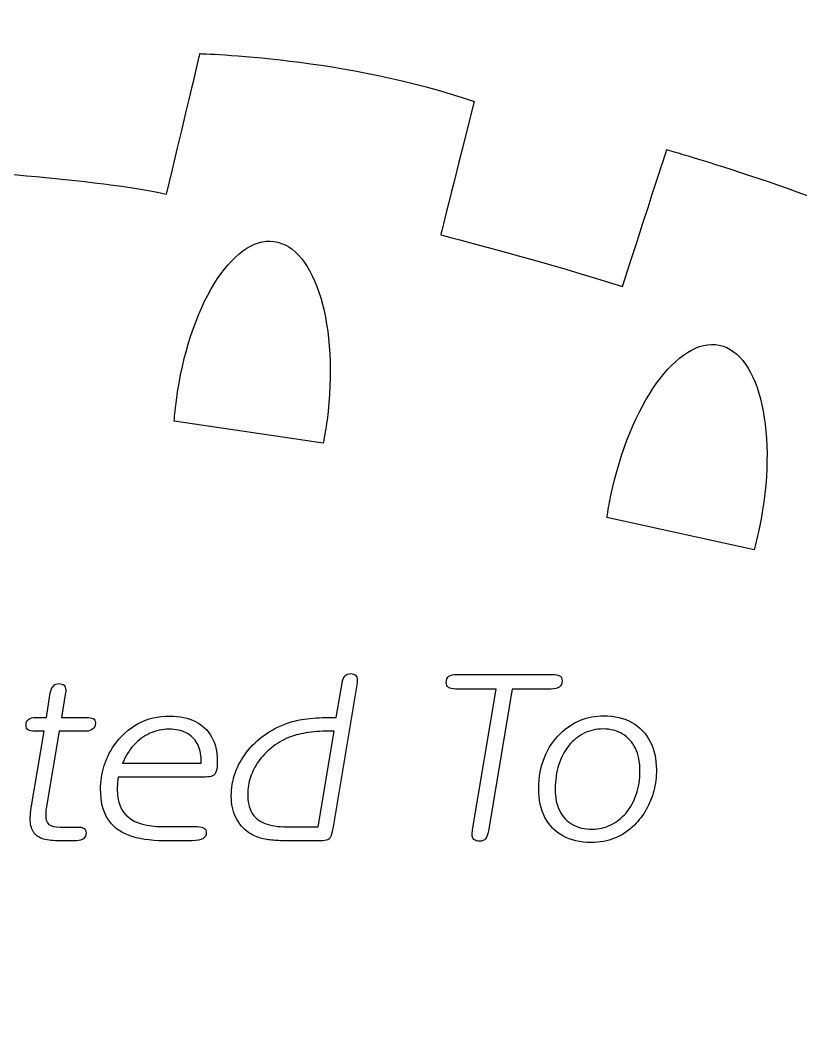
# Model space of a CAD drawing. Header units: millimetres. Extents: x -101 to 196, y -76 to 155.
# Drawn here: x 117.01 to 136.93, y 128.62 to 154.53 of the extents above; entities that cross this region are included whole.
import ezdxf

# ---------------------------------------------------------------- set-up
doc = ezdxf.new("R2010")
doc.units = ezdxf.units.MM
doc.header["$MEASUREMENT"] = 0
doc.layers.add('Capa 1', color=7, linetype='Continuous')

msp = doc.modelspace()

# ---------------------------------------------------------------- linework, layer by layer
at = {"layer": 'Capa 1', "color": 7}
msp.add_open_spline([(81.1485, 137.9786), (81.1485, 137.9786), (80.2355, 137.9786), (80.2355, 137.9786), (80.2355, 137.9786), (80.2355, 137.9786), (80.1349, 131.3575), (80.1349, 131.3575), (80.1349, 131.3575), (80.1349, 131.3575), (69.8957, 131.4652), (69.8957, 131.4652), (69.8957, 131.4652), (69.8957, 131.4652), (70.0032, 137.6636), (70.0032, 137.6636), (70.0032, 137.6636), (70.0032, 137.6636), (60.0788, 138.0784), (60.0788, 138.0784), (60.0788, 138.0784), (60.0788, 138.0784), (60.0788, 131.3575), (60.0788, 131.3575), (60.0788, 131.3575), (60.0788, 131.3575), (50.6702, 131.3575), (50.6702, 131.3575), (50.6702, 131.3575), (50.6702, 131.3575), (50.4628, 137.8708), (50.4628, 137.8708), (50.4628, 137.8708), (50.4628, 137.8708), (40.8469, 137.8708), (40.8469, 137.8708), (40.8469, 137.8708), (40.8469, 137.8708), (41.1552, 131.4652), (41.1552, 131.4652), (41.1552, 131.4652), (41.1552, 131.4652), (32.0617, 131.4652), (32.0617, 131.4652), (32.0617, 131.4652), (32.0617, 131.4652), (31.0231, 137.7698), (31.0231, 137.7698), (31.0231, 137.7698), (31.0231, 137.7698), (22.2983, 137.8708), (22.2983, 137.8708), (22.2983, 137.8708), (22.2983, 137.8708), (25.5685, 102.342), (25.5685, 102.342), (25.5685, 102.342), (25.5685, 102.342), (111.2145, 101.96), (111.2145, 101.96), (111.2145, 101.96), (111.2145, 101.96), (111.2133, 102.0352), (111.2133, 102.0352), (111.2133, 102.0352), (111.2133, 102.0352), (192.3729, 101.679), (192.3729, 101.679), (192.3729, 101.679), (192.3729, 101.679), (195.583, 137.67), (195.583, 137.67), (195.583, 137.67), (195.583, 137.67), (184.4111, 137.7698), (184.4111, 137.7698), (184.4111, 137.7698), (184.4111, 137.7698), (183.8962, 131.4317), (183.8962, 131.4317), (183.8962, 131.4317), (183.8962, 131.4317), (177.4892, 131.5317), (177.4892, 131.5317), (177.4892, 131.5317), (177.4892, 131.5317), (177.2821, 137.67), (177.2821, 137.67), (177.2821, 137.67), (177.2821, 137.67), (168.3897, 137.7698), (168.3897, 137.7698), (168.3897, 137.7698), (168.3897, 137.7698), (168.1817, 131.4317), (168.1817, 131.4317), (168.1817, 131.4317), (168.1817, 131.4317), (159.2898, 131.5317), (159.2898, 131.5317), (159.2898, 131.5317), (159.2898, 131.5317), (159.2898, 137.8708), (159.2898, 137.8708), (159.2898, 137.8708), (159.2898, 137.8708), (149.7804, 137.8708), (149.7804, 137.8708), (149.7804, 137.8708), (149.7804, 137.8708), (149.7804, 131.5317), (149.7804, 131.5317), (149.7804, 131.5317), (149.7804, 131.5317), (139.6492, 131.3305), (139.6492, 131.3305), (139.6492, 131.3305), (139.6492, 131.3305), (139.341, 137.7698), (139.341, 137.7698), (139.341, 137.7698), (139.341, 137.7698), (138.0712, 137.7573), (138.0712, 137.7573), (138.0712, 137.7573), (138.5328, 142.1253), (138.9549, 146.0923), (139.2751, 149.0454), (139.2751, 149.0454), (137.8607, 149.9912), (133.5118, 151.2237), (133.5118, 151.2237), (133.5118, 151.2237), (133.5119, 151.2239), (133.5118, 151.2237), (132.38, 147.7261), (132.38, 147.7261), (130.6776, 148.2888), (127.7425, 149.0454), (127.7425, 149.0454), (127.7425, 149.0454), (127.7426, 149.0454), (127.7425, 149.0454), (128.5942, 152.4499), (128.5942, 152.4499), (125.3837, 153.5821), (121.5977, 153.6756), (121.5977, 153.6756), (121.5977, 153.6756), (121.5977, 153.6758), (121.5977, 153.6756), (120.747, 150.0851), (120.747, 150.0851), (119.1454, 150.467), (114.7966, 150.7478), (114.7966, 150.7478), (114.7966, 150.7478), (114.7967, 150.748), (114.7966, 150.7478), (115.0781, 154.1523), (115.0781, 154.1523), (111.4858, 154.5274), (107.3249, 154.3402), (107.3249, 154.3402), (107.3249, 154.3402), (107.3249, 154.3403), (107.3249, 154.3402), (107.5122, 150.9358), (107.5122, 150.9358), (104.115, 151.0359), (100.9924, 150.1786), (100.9924, 150.1786), (100.9924, 150.1786), (100.9925, 150.1787), (100.9924, 150.1786), (100.3285, 153.777), (100.3285, 153.777), (97.4943, 153.871), (93.8089, 152.7317), (93.8089, 152.7317), (93.8089, 152.7317), (93.8089, 152.7318), (93.8089, 152.7317), (94.4725, 149.2333), (94.4725, 149.2333), (91.2554, 148.671), (88.2336, 147.6322), (88.2336, 147.6322), (88.2336, 147.6322), (88.2336, 147.6323), (87.852, 148.6708), (87.0944, 151.3172), (87.0944, 151.3172), (84.541, 150.8421), (79.7029, 149.0119), (79.7029, 149.0119), (79.7029, 149.0119), (79.7029, 149.0119), (81.1485, 137.9786), (81.1485, 137.9786)], degree=3, knots=[0, 0, 0, 0, 0.0196078, 0.0196078, 0.0196078, 0.0196078, 0.0392157, 0.0392157, 0.0392157, 0.0392157, 0.0588235, 0.0588235, 0.0588235, 0.0588235, 0.0784314, 0.0784314, 0.0784314, 0.0784314, 0.0980392, 0.0980392, 0.0980392, 0.0980392, 0.1176471, 0.1176471, 0.1176471, 0.1176471, 0.1372549, 0.1372549, 0.1372549, 0.1372549, 0.1568627, 0.1568627, 0.1568627, 0.1568627, 0.1764706, 0.1764706, 0.1764706, 0.1764706, 0.1960784, 0.1960784, 0.1960784, 0.1960784, 0.2156863, 0.2156863, 0.2156863, 0.2156863, 0.2352941, 0.2352941, 0.2352941, 0.2352941, 0.254902, 0.254902, 0.254902, 0.254902, 0.2745098, 0.2745098, 0.2745098, 0.2745098, 0.2941176, 0.2941176, 0.2941176, 0.2941176, 0.3137255, 0.3137255, 0.3137255, 0.3137255, 0.3333333, 0.3333333, 0.3333333, 0.3333333, 0.3529412, 0.3529412, 0.3529412, 0.3529412, 0.372549, 0.372549, 0.372549, 0.372549, 0.3921569, 0.3921569, 0.3921569, 0.3921569, 0.4117647, 0.4117647, 0.4117647, 0.4117647, 0.4313725, 0.4313725, 0.4313725, 0.4313725, 0.4509804, 0.4509804, 0.4509804, 0.4509804, 0.4705882, 0.4705882, 0.4705882, 0.4705882, 0.4901961, 0.4901961, 0.4901961, 0.4901961, 0.5098039, 0.5098039, 0.5098039, 0.5098039, 0.5294118, 0.5294118, 0.5294118, 0.5294118, 0.5490196, 0.5490196, 0.5490196, 0.5490196, 0.5686275, 0.5686275, 0.5686275, 0.5686275, 0.5882353, 0.5882353, 0.5882353, 0.5882353, 0.6078431, 0.6078431, 0.6078431, 0.6078431, 0.627451, 0.627451, 0.627451, 0.627451, 0.6470588, 0.6470588, 0.6470588, 0.6470588, 0.6666667, 0.6666667, 0.6666667, 0.6666667, 0.6862745, 0.6862745, 0.6862745, 0.6862745, 0.7058824, 0.7058824, 0.7058824, 0.7058824, 0.7254902, 0.7254902, 0.7254902, 0.7254902, 0.745098, 0.745098, 0.745098, 0.745098, 0.7647059, 0.7647059, 0.7647059, 0.7647059, 0.7843137, 0.7843137, 0.7843137, 0.7843137, 0.8039216, 0.8039216, 0.8039216, 0.8039216, 0.8235294, 0.8235294, 0.8235294, 0.8235294, 0.8431373, 0.8431373, 0.8431373, 0.8431373, 0.8627451, 0.8627451, 0.8627451, 0.8627451, 0.8823529, 0.8823529, 0.8823529, 0.8823529, 0.9019608, 0.9019608, 0.9019608, 0.9019608, 0.9215686, 0.9215686, 0.9215686, 0.9215686, 0.9411765, 0.9411765, 0.9411765, 0.9411765, 0.9607843, 0.9607843, 0.9607843, 0.9607843, 1, 1, 1, 1], dxfattribs=at)
at = {"layer": 'Capa 1', "lineweight": 9}
msp.add_open_spline([(81.1485, 137.9786), (81.1485, 137.9786), (80.2355, 137.9786), (80.2355, 137.9786), (80.2355, 137.9786), (80.2355, 137.9786), (80.1349, 131.3575), (80.1349, 131.3575), (80.1349, 131.3575), (80.1349, 131.3575), (69.8957, 131.4652), (69.8957, 131.4652), (69.8957, 131.4652), (69.8957, 131.4652), (70.0032, 137.6636), (70.0032, 137.6636), (70.0032, 137.6636), (70.0032, 137.6636), (60.0788, 138.0784), (60.0788, 138.0784), (60.0788, 138.0784), (60.0788, 138.0784), (60.0788, 131.3575), (60.0788, 131.3575), (60.0788, 131.3575), (60.0788, 131.3575), (50.6702, 131.3575), (50.6702, 131.3575), (50.6702, 131.3575), (50.6702, 131.3575), (50.4628, 137.8708), (50.4628, 137.8708), (50.4628, 137.8708), (50.4628, 137.8708), (40.8469, 137.8708), (40.8469, 137.8708), (40.8469, 137.8708), (40.8469, 137.8708), (41.1552, 131.4652), (41.1552, 131.4652), (41.1552, 131.4652), (41.1552, 131.4652), (32.0617, 131.4652), (32.0617, 131.4652), (32.0617, 131.4652), (32.0617, 131.4652), (31.0231, 137.7698), (31.0231, 137.7698), (31.0231, 137.7698), (31.0231, 137.7698), (22.2983, 137.8708), (22.2983, 137.8708), (22.2983, 137.8708), (22.2983, 137.8708), (25.5685, 102.342), (25.5685, 102.342), (25.5685, 102.342), (25.5685, 102.342), (111.2145, 101.96), (111.2145, 101.96), (111.2145, 101.96), (111.2145, 101.96), (111.2133, 102.0352), (111.2133, 102.0352), (111.2133, 102.0352), (111.2133, 102.0352), (192.3729, 101.679), (192.3729, 101.679), (192.3729, 101.679), (192.3729, 101.679), (195.583, 137.67), (195.583, 137.67), (195.583, 137.67), (195.583, 137.67), (184.4111, 137.7698), (184.4111, 137.7698), (184.4111, 137.7698), (184.4111, 137.7698), (183.8962, 131.4317), (183.8962, 131.4317), (183.8962, 131.4317), (183.8962, 131.4317), (177.4892, 131.5317), (177.4892, 131.5317), (177.4892, 131.5317), (177.4892, 131.5317), (177.2821, 137.67), (177.2821, 137.67), (177.2821, 137.67), (177.2821, 137.67), (168.3897, 137.7698), (168.3897, 137.7698), (168.3897, 137.7698), (168.3897, 137.7698), (168.1817, 131.4317), (168.1817, 131.4317), (168.1817, 131.4317), (168.1817, 131.4317), (159.2898, 131.5317), (159.2898, 131.5317), (159.2898, 131.5317), (159.2898, 131.5317), (159.2898, 137.8708), (159.2898, 137.8708), (159.2898, 137.8708), (159.2898, 137.8708), (149.7804, 137.8708), (149.7804, 137.8708), (149.7804, 137.8708), (149.7804, 137.8708), (149.7804, 131.5317), (149.7804, 131.5317), (149.7804, 131.5317), (149.7804, 131.5317), (139.6492, 131.3305), (139.6492, 131.3305), (139.6492, 131.3305), (139.6492, 131.3305), (139.341, 137.7698), (139.341, 137.7698), (139.341, 137.7698), (139.341, 137.7698), (138.0712, 137.7573), (138.0712, 137.7573), (138.0712, 137.7573), (138.5328, 142.1253), (138.9549, 146.0923), (139.2751, 149.0454), (139.2751, 149.0454), (137.8607, 149.9912), (133.5118, 151.2237), (133.5118, 151.2237), (133.5118, 151.2237), (133.5118, 151.2237), (133.5118, 151.2237), (132.38, 147.7261), (132.38, 147.7261), (130.6776, 148.2888), (127.7425, 149.0454), (127.7425, 149.0454), (127.7425, 149.0454), (127.7425, 149.0454), (127.7425, 149.0454), (128.5942, 152.4499), (128.5942, 152.4499), (125.3837, 153.5821), (121.5977, 153.6756), (121.5977, 153.6756), (121.5977, 153.6756), (121.5977, 153.6756), (121.5977, 153.6756), (120.747, 150.0851), (120.747, 150.0851), (119.1454, 150.467), (114.7966, 150.7478), (114.7966, 150.7478), (114.7966, 150.7478), (114.7966, 150.7478), (114.7966, 150.7478), (115.0781, 154.1523), (115.0781, 154.1523), (111.4858, 154.5274), (107.3249, 154.3402), (107.3249, 154.3402), (107.3249, 154.3402), (107.3249, 154.3402), (107.3249, 154.3402), (107.5122, 150.9358), (107.5122, 150.9358), (104.115, 151.0359), (100.9924, 150.1786), (100.9924, 150.1786), (100.9924, 150.1786), (100.9924, 150.1786), (100.9924, 150.1786), (100.3285, 153.777), (100.3285, 153.777), (97.4943, 153.871), (93.8089, 152.7317), (93.8089, 152.7317), (93.8089, 152.7317), (93.8089, 152.7317), (93.8089, 152.7317), (94.4725, 149.2333), (94.4725, 149.2333), (91.2554, 148.671), (88.2336, 147.6322), (88.2336, 147.6322), (88.2336, 147.6322), (88.2336, 147.6322), (87.852, 148.6708), (87.0944, 151.3172), (87.0944, 151.3172), (84.541, 150.8421), (79.7029, 149.0119), (79.7029, 149.0119), (79.7029, 149.0119), (79.7029, 149.0119), (81.1485, 137.9786), (81.1485, 137.9786)], degree=3, knots=[0, 0, 0, 0, 0.0196078, 0.0196078, 0.0196078, 0.0196078, 0.0392157, 0.0392157, 0.0392157, 0.0392157, 0.0588235, 0.0588235, 0.0588235, 0.0588235, 0.0784314, 0.0784314, 0.0784314, 0.0784314, 0.0980392, 0.0980392, 0.0980392, 0.0980392, 0.1176471, 0.1176471, 0.1176471, 0.1176471, 0.1372549, 0.1372549, 0.1372549, 0.1372549, 0.1568627, 0.1568627, 0.1568627, 0.1568627, 0.1764706, 0.1764706, 0.1764706, 0.1764706, 0.1960784, 0.1960784, 0.1960784, 0.1960784, 0.2156863, 0.2156863, 0.2156863, 0.2156863, 0.2352941, 0.2352941, 0.2352941, 0.2352941, 0.254902, 0.254902, 0.254902, 0.254902, 0.2745098, 0.2745098, 0.2745098, 0.2745098, 0.2941176, 0.2941176, 0.2941176, 0.2941176, 0.3137255, 0.3137255, 0.3137255, 0.3137255, 0.3333333, 0.3333333, 0.3333333, 0.3333333, 0.3529412, 0.3529412, 0.3529412, 0.3529412, 0.372549, 0.372549, 0.372549, 0.372549, 0.3921569, 0.3921569, 0.3921569, 0.3921569, 0.4117647, 0.4117647, 0.4117647, 0.4117647, 0.4313725, 0.4313725, 0.4313725, 0.4313725, 0.4509804, 0.4509804, 0.4509804, 0.4509804, 0.4705882, 0.4705882, 0.4705882, 0.4705882, 0.4901961, 0.4901961, 0.4901961, 0.4901961, 0.5098039, 0.5098039, 0.5098039, 0.5098039, 0.5294118, 0.5294118, 0.5294118, 0.5294118, 0.5490196, 0.5490196, 0.5490196, 0.5490196, 0.5686275, 0.5686275, 0.5686275, 0.5686275, 0.5882353, 0.5882353, 0.5882353, 0.5882353, 0.6078431, 0.6078431, 0.6078431, 0.6078431, 0.627451, 0.627451, 0.627451, 0.627451, 0.6470588, 0.6470588, 0.6470588, 0.6470588, 0.6666667, 0.6666667, 0.6666667, 0.6666667, 0.6862745, 0.6862745, 0.6862745, 0.6862745, 0.7058824, 0.7058824, 0.7058824, 0.7058824, 0.7254902, 0.7254902, 0.7254902, 0.7254902, 0.745098, 0.745098, 0.745098, 0.745098, 0.7647059, 0.7647059, 0.7647059, 0.7647059, 0.7843137, 0.7843137, 0.7843137, 0.7843137, 0.8039216, 0.8039216, 0.8039216, 0.8039216, 0.8235294, 0.8235294, 0.8235294, 0.8235294, 0.8431373, 0.8431373, 0.8431373, 0.8431373, 0.8627451, 0.8627451, 0.8627451, 0.8627451, 0.8823529, 0.8823529, 0.8823529, 0.8823529, 0.9019608, 0.9019608, 0.9019608, 0.9019608, 0.9215686, 0.9215686, 0.9215686, 0.9215686, 0.9411765, 0.9411765, 0.9411765, 0.9411765, 0.9607843, 0.9607843, 0.9607843, 0.9607843, 1, 1, 1, 1], dxfattribs=at)
at = {"layer": 'Capa 1'}
for points in [[(124.7442, 143.7293), (124.7825, 143.9208), (124.814, 144.116), (124.8401, 144.3144), (124.8401, 144.3144), (125.1551, 146.6961), (124.5487, 148.7388), (123.4866, 148.8793), (123.4866, 148.8793), (122.4244, 149.0204), (121.3086, 147.2039), (120.9946, 144.8225), (120.9946, 144.8225), (120.9709, 144.6431), (120.9527, 144.4643), (120.9396, 144.2889), (120.9396, 144.2889), (120.9396, 144.2889), (124.7442, 143.7293), (124.7442, 143.7293)], [(135.7432, 141.0031), (135.7942, 141.1915), (135.8398, 141.3842), (135.8803, 141.581), (135.8803, 141.581), (136.3629, 143.9345), (135.9033, 146.015), (134.8537, 146.2306), (134.8537, 146.2306), (133.8038, 146.4457), (132.5624, 144.7137), (132.0793, 142.3607), (132.0793, 142.3607), (132.0431, 142.1834), (132.0125, 142.0071), (131.9866, 141.8328), (131.9866, 141.8328), (131.9866, 141.8328), (135.7432, 141.0031), (135.7432, 141.0031)]]:
    msp.add_open_spline(points, degree=3, knots=[0, 0, 0, 0, 0.1666667, 0.1666667, 0.1666667, 0.1666667, 0.3333333, 0.3333333, 0.3333333, 0.3333333, 0.5, 0.5, 0.5, 0.5, 0.6666667, 0.6666667, 0.6666667, 0.6666667, 1, 1, 1, 1], dxfattribs=at)
at = {"layer": 'Capa 1', "color": 250}
for points, knots in [([(125.0752, 136.7246), (125.0752, 136.7246), (124.9813, 136.7246), (124.9813, 136.7246), (124.9813, 136.7246), (124.7404, 136.7246), (124.5254, 136.7131), (124.3376, 136.6912), (124.3376, 136.6912), (124.1489, 136.6683), (123.9861, 136.6338), (123.8484, 136.5869), (123.8484, 136.5869), (123.6242, 136.5077), (123.4228, 136.4043), (123.2444, 136.276), (123.2444, 136.276), (123.0652, 136.1478), (122.9127, 136.0017), (122.7865, 135.8369), (122.7865, 135.8369), (122.6604, 135.6721), (122.5643, 135.4948), (122.4976, 135.3049), (122.4976, 135.3049), (122.431, 135.1153), (122.3974, 134.9179), (122.3964, 134.7156), (122.3964, 134.7156), (122.3974, 134.5113), (122.436, 134.3286), (122.5143, 134.169), (122.5143, 134.169), (122.5915, 134.0104), (122.702, 133.8811), (122.847, 133.783), (122.847, 133.783), (122.941, 133.7217), (123.039, 133.6756), (123.1412, 133.6464), (123.1412, 133.6464), (123.2446, 133.6161), (123.354, 133.5974), (123.4708, 133.588), (123.4708, 133.588), (123.5877, 133.5796), (123.7128, 133.5755), (123.8484, 133.5765), (123.8484, 133.5765), (123.8484, 133.5765), (124.6809, 133.5766), (124.6809, 133.5766), (124.6809, 133.5766), (124.7602, 133.5756), (124.8195, 133.5848), (124.8592, 133.6036), (124.8592, 133.6036), (124.8989, 133.6225), (124.927, 133.6579), (124.9447, 133.71), (124.9447, 133.71), (124.9624, 133.7624), (124.9781, 133.8362), (124.9937, 133.9332), (124.9937, 133.9332), (124.9937, 133.9332), (125.6072, 137.6134), (125.6072, 137.6134), (125.6072, 137.6134), (125.6103, 137.6259), (125.6123, 137.6373), (125.6123, 137.6467), (125.6123, 137.6467), (125.6133, 137.6573), (125.6133, 137.6665), (125.6133, 137.6759), (125.6133, 137.6759), (125.6133, 137.7323), (125.5977, 137.775), (125.5685, 137.8031), (125.5685, 137.8031), (125.5393, 137.8313), (125.4975, 137.8449), (125.4443, 137.8449), (125.4443, 137.8449), (125.3849, 137.845), (125.3369, 137.825), (125.2994, 137.7844), (125.2994, 137.7844), (125.2629, 137.7438), (125.2378, 137.6821), (125.2253, 137.6008), (125.2253, 137.6008), (125.2253, 137.6008), (125.0752, 136.7246), (125.0752, 136.7246)], [0, 0, 0, 0, 0.04, 0.04, 0.04, 0.04, 0.08, 0.08, 0.08, 0.08, 0.12, 0.12, 0.12, 0.12, 0.16, 0.16, 0.16, 0.16, 0.2, 0.2, 0.2, 0.2, 0.24, 0.24, 0.24, 0.24, 0.28, 0.28, 0.28, 0.28, 0.32, 0.32, 0.32, 0.32, 0.36, 0.36, 0.36, 0.36, 0.4, 0.4, 0.4, 0.4, 0.44, 0.44, 0.44, 0.44, 0.48, 0.48, 0.48, 0.48, 0.52, 0.52, 0.52, 0.52, 0.56, 0.56, 0.56, 0.56, 0.6, 0.6, 0.6, 0.6, 0.64, 0.64, 0.64, 0.64, 0.68, 0.68, 0.68, 0.68, 0.72, 0.72, 0.72, 0.72, 0.76, 0.76, 0.76, 0.76, 0.8, 0.8, 0.8, 0.8, 0.84, 0.84, 0.84, 0.84, 0.88, 0.88, 0.88, 0.88, 0.92, 0.92, 0.92, 0.92, 1, 1, 1, 1]), ([(128.9618, 133.8268), (128.9618, 133.8268), (129.5688, 137.4507), (129.5688, 137.4507), (129.5688, 137.4507), (129.5688, 137.4507), (130.5578, 137.4507), (130.5578, 137.4507), (130.5578, 137.4507), (130.6516, 137.4507), (130.7224, 137.4673), (130.7693, 137.5006), (130.7693, 137.5006), (130.8164, 137.5352), (130.8392, 137.5893), (130.8392, 137.6634), (130.8392, 137.6634), (130.8394, 137.722), (130.8194, 137.7645), (130.7787, 137.7896), (130.7787, 137.7896), (130.7382, 137.8146), (130.6765, 137.8271), (130.5951, 137.8261), (130.5951, 137.8261), (130.5951, 137.8261), (128.1607, 137.8262), (128.1607, 137.8262), (128.1607, 137.8262), (128.0668, 137.8271), (127.9978, 137.8115), (127.953, 137.7791), (127.953, 137.7791), (127.9073, 137.747), (127.8852, 137.6936), (127.8852, 137.6196), (127.8852, 137.6196), (127.8852, 137.5612), (127.9039, 137.5173), (127.9436, 137.4902), (127.9436, 137.4902), (127.9823, 137.4642), (128.0416, 137.4506), (128.123, 137.4506), (128.123, 137.4506), (128.123, 137.4506), (129.1558, 137.4507), (129.1558, 137.4507), (129.1558, 137.4507), (129.1558, 137.4507), (128.555, 133.852), (128.555, 133.852), (128.555, 133.852), (128.5518, 133.8239), (128.5486, 133.7997), (128.5465, 133.7809), (128.5465, 133.7809), (128.5434, 133.7612), (128.5423, 133.7455), (128.5423, 133.733), (128.5423, 133.733), (128.5425, 133.682), (128.559, 133.6412), (128.5914, 133.6109), (128.5914, 133.6109), (128.6238, 133.5808), (128.6706, 133.565), (128.7301, 133.564), (128.7301, 133.564), (128.801, 133.5641), (128.8532, 133.5848), (128.8886, 133.6276), (128.8886, 133.6276), (128.9233, 133.6705), (128.947, 133.7361), (128.9618, 133.8268)], [0, 0, 0, 0, 0.05, 0.05, 0.05, 0.05, 0.1, 0.1, 0.1, 0.1, 0.15, 0.15, 0.15, 0.15, 0.2, 0.2, 0.2, 0.2, 0.25, 0.25, 0.25, 0.25, 0.3, 0.3, 0.3, 0.3, 0.35, 0.35, 0.35, 0.35, 0.4, 0.4, 0.4, 0.4, 0.45, 0.45, 0.45, 0.45, 0.5, 0.5, 0.5, 0.5, 0.55, 0.55, 0.55, 0.55, 0.6, 0.6, 0.6, 0.6, 0.65, 0.65, 0.65, 0.65, 0.7, 0.7, 0.7, 0.7, 0.75, 0.75, 0.75, 0.75, 0.8, 0.8, 0.8, 0.8, 0.85, 0.85, 0.85, 0.85, 0.9, 0.9, 0.9, 0.9, 1, 1, 1, 1]), ([(117.6212, 136.3742), (117.6212, 136.3742), (117.2831, 134.3652), (117.2831, 134.3652), (117.2831, 134.3652), (117.277, 134.3245), (117.2727, 134.2869), (117.2696, 134.2503), (117.2696, 134.2503), (117.2666, 134.2138), (117.2644, 134.1773), (117.2644, 134.1398), (117.2644, 134.1398), (117.2645, 134.0052), (117.2884, 133.8957), (117.3374, 133.8133), (117.3374, 133.8133), (117.3865, 133.73), (117.4636, 133.6693), (117.5669, 133.6318), (117.5669, 133.6318), (117.6703, 133.5943), (117.8026, 133.5765), (117.9653, 133.5765), (117.9653, 133.5765), (117.9653, 133.5765), (118.4473, 133.5766), (118.4473, 133.5766), (118.4473, 133.5766), (118.5235, 133.5776), (118.5828, 133.5953), (118.6256, 133.6297), (118.6256, 133.6297), (118.6684, 133.6653), (118.6903, 133.7142), (118.6913, 133.7768), (118.6913, 133.7768), (118.6914, 133.8354), (118.6726, 133.8748), (118.634, 133.8967), (118.634, 133.8967), (118.5966, 133.9177), (118.538, 133.928), (118.4598, 133.927), (118.4598, 133.927), (118.4598, 133.927), (118.028, 133.9271), (118.028, 133.9271), (118.028, 133.9271), (117.8945, 133.9261), (117.7995, 133.9468), (117.7421, 133.9917), (117.7421, 133.9917), (117.6847, 134.0366), (117.6576, 134.1127), (117.6587, 134.2211), (117.6587, 134.2211), (117.6588, 134.2557), (117.6597, 134.2879), (117.6628, 134.3192), (117.6628, 134.3192), (117.6649, 134.3495), (117.668, 134.3776), (117.6712, 134.4026), (117.6712, 134.4026), (117.6712, 134.4026), (118.003, 136.3742), (118.003, 136.3742), (118.003, 136.3742), (118.003, 136.3742), (118.6853, 136.3742), (118.6853, 136.3742), (118.6853, 136.3742), (118.7613, 136.3752), (118.8207, 136.3939), (118.8634, 136.4304), (118.8634, 136.4304), (118.9063, 136.4671), (118.9281, 136.517), (118.9292, 136.5806), (118.9292, 136.5806), (118.9293, 136.6391), (118.9104, 136.6776), (118.8718, 136.6975), (118.8718, 136.6975), (118.8343, 136.7175), (118.7758, 136.7256), (118.6976, 136.7246), (118.6976, 136.7246), (118.6976, 136.7246), (118.0592, 136.7246), (118.0592, 136.7246), (118.0592, 136.7246), (118.0592, 136.7246), (118.1658, 137.363), (118.1658, 137.363), (118.1658, 137.363), (118.1687, 137.3755), (118.1708, 137.3869), (118.1708, 137.3963), (118.1708, 137.3963), (118.1719, 137.4069), (118.1719, 137.4162), (118.1719, 137.4255), (118.1719, 137.4255), (118.1719, 137.4787), (118.1562, 137.5194), (118.127, 137.5465), (118.127, 137.5465), (118.0979, 137.5747), (118.0561, 137.5883), (118.0029, 137.5883), (118.0029, 137.5883), (117.9435, 137.5884), (117.8934, 137.5684), (117.8548, 137.5278), (117.8548, 137.5278), (117.8163, 137.4882), (117.7901, 137.4287), (117.7776, 137.3504), (117.7776, 137.3504), (117.7776, 137.3504), (117.6774, 136.7246), (117.6774, 136.7246), (117.6774, 136.7246), (117.6774, 136.7246), (117.4022, 136.7246), (117.4022, 136.7246), (117.4022, 136.7246), (117.3208, 136.7246), (117.2602, 136.7079), (117.2195, 136.6735), (117.2195, 136.6735), (117.1789, 136.6401), (117.158, 136.59), (117.158, 136.5243), (117.158, 136.5243), (117.1581, 136.469), (117.1757, 136.4294), (117.2133, 136.4075), (117.2133, 136.4075), (117.25, 136.3845), (117.3092, 136.3731), (117.3895, 136.3741), (117.3895, 136.3741), (117.3895, 136.3741), (117.6212, 136.3742), (117.6212, 136.3742)], [0, 0, 0, 0, 0.0263158, 0.0263158, 0.0263158, 0.0263158, 0.0526316, 0.0526316, 0.0526316, 0.0526316, 0.0789474, 0.0789474, 0.0789474, 0.0789474, 0.1052632, 0.1052632, 0.1052632, 0.1052632, 0.1315789, 0.1315789, 0.1315789, 0.1315789, 0.1578947, 0.1578947, 0.1578947, 0.1578947, 0.1842105, 0.1842105, 0.1842105, 0.1842105, 0.2105263, 0.2105263, 0.2105263, 0.2105263, 0.2368421, 0.2368421, 0.2368421, 0.2368421, 0.2631579, 0.2631579, 0.2631579, 0.2631579, 0.2894737, 0.2894737, 0.2894737, 0.2894737, 0.3157895, 0.3157895, 0.3157895, 0.3157895, 0.3421053, 0.3421053, 0.3421053, 0.3421053, 0.3684211, 0.3684211, 0.3684211, 0.3684211, 0.3947368, 0.3947368, 0.3947368, 0.3947368, 0.4210526, 0.4210526, 0.4210526, 0.4210526, 0.4473684, 0.4473684, 0.4473684, 0.4473684, 0.4736842, 0.4736842, 0.4736842, 0.4736842, 0.5, 0.5, 0.5, 0.5, 0.5263158, 0.5263158, 0.5263158, 0.5263158, 0.5526316, 0.5526316, 0.5526316, 0.5526316, 0.5789474, 0.5789474, 0.5789474, 0.5789474, 0.6052632, 0.6052632, 0.6052632, 0.6052632, 0.6315789, 0.6315789, 0.6315789, 0.6315789, 0.6578947, 0.6578947, 0.6578947, 0.6578947, 0.6842105, 0.6842105, 0.6842105, 0.6842105, 0.7105263, 0.7105263, 0.7105263, 0.7105263, 0.7368421, 0.7368421, 0.7368421, 0.7368421, 0.7631579, 0.7631579, 0.7631579, 0.7631579, 0.7894737, 0.7894737, 0.7894737, 0.7894737, 0.8157895, 0.8157895, 0.8157895, 0.8157895, 0.8421053, 0.8421053, 0.8421053, 0.8421053, 0.8684211, 0.8684211, 0.8684211, 0.8684211, 0.8947368, 0.8947368, 0.8947368, 0.8947368, 0.9210526, 0.9210526, 0.9210526, 0.9210526, 0.9473684, 0.9473684, 0.9473684, 0.9473684, 1, 1, 1, 1]), ([(119.5114, 135.2038), (119.5114, 135.2038), (121.7392, 135.2038), (121.7392, 135.2038), (121.7392, 135.2038), (121.8164, 135.2028), (121.8759, 135.2121), (121.9197, 135.2329), (121.9197, 135.2329), (121.9637, 135.255), (121.9948, 135.2955), (122.0136, 135.356), (122.0136, 135.356), (122.0313, 135.4165), (122.0407, 135.5052), (122.0396, 135.6231), (122.0396, 135.6231), (122.0387, 135.8579), (121.9906, 136.0601), (121.8947, 136.2301), (121.8947, 136.2301), (121.7988, 136.4004), (121.66, 136.5306), (121.4795, 136.6224), (121.4795, 136.6224), (121.2991, 136.7141), (121.081, 136.7611), (120.8255, 136.7621), (120.8255, 136.7621), (120.5284, 136.7621), (120.2591, 136.6985), (120.0202, 136.5702), (120.0202, 136.5702), (119.7814, 136.443), (119.5738, 136.2521), (119.3985, 135.9986), (119.3985, 135.9986), (119.2859, 135.8348), (119.2014, 135.6596), (119.145, 135.4729), (119.145, 135.4729), (119.0889, 135.2862), (119.0606, 135.0921), (119.0606, 134.8908), (119.0606, 134.8908), (119.0607, 134.5894), (119.119, 134.3411), (119.2379, 134.1471), (119.2379, 134.1471), (119.356, 133.9533), (119.5352, 133.8091), (119.774, 133.7152), (119.774, 133.7152), (120.014, 133.6225), (120.3164, 133.5765), (120.6815, 133.5765), (120.6815, 133.5765), (120.6815, 133.5765), (121.4015, 133.5766), (121.4015, 133.5766), (121.4015, 133.5766), (121.6392, 133.5766), (121.758, 133.6453), (121.758, 133.783), (121.758, 133.783), (121.7593, 133.8469), (121.734, 133.8894), (121.684, 133.9103), (121.684, 133.9103), (121.6341, 133.9312), (121.5546, 133.9416), (121.4451, 133.9395), (121.4451, 133.9395), (121.4451, 133.9395), (120.6315, 133.9396), (120.6315, 133.9396), (120.6315, 133.9396), (120.2498, 133.9396), (119.9628, 134.0177), (119.7719, 134.1752), (119.7719, 134.1752), (119.5812, 134.3319), (119.4861, 134.5685), (119.4861, 134.8845), (119.4861, 134.8845), (119.4862, 134.9347), (119.4882, 134.9868), (119.4914, 135.04), (119.4914, 135.04), (119.4957, 135.0933), (119.5018, 135.1474), (119.5114, 135.2038)], [0, 0, 0, 0, 0.0416667, 0.0416667, 0.0416667, 0.0416667, 0.0833333, 0.0833333, 0.0833333, 0.0833333, 0.125, 0.125, 0.125, 0.125, 0.1666667, 0.1666667, 0.1666667, 0.1666667, 0.2083333, 0.2083333, 0.2083333, 0.2083333, 0.25, 0.25, 0.25, 0.25, 0.2916667, 0.2916667, 0.2916667, 0.2916667, 0.3333333, 0.3333333, 0.3333333, 0.3333333, 0.375, 0.375, 0.375, 0.375, 0.4166667, 0.4166667, 0.4166667, 0.4166667, 0.4583333, 0.4583333, 0.4583333, 0.4583333, 0.5, 0.5, 0.5, 0.5, 0.5416667, 0.5416667, 0.5416667, 0.5416667, 0.5833333, 0.5833333, 0.5833333, 0.5833333, 0.625, 0.625, 0.625, 0.625, 0.6666667, 0.6666667, 0.6666667, 0.6666667, 0.7083333, 0.7083333, 0.7083333, 0.7083333, 0.75, 0.75, 0.75, 0.75, 0.7916667, 0.7916667, 0.7916667, 0.7916667, 0.8333333, 0.8333333, 0.8333333, 0.8333333, 0.875, 0.875, 0.875, 0.875, 0.9166667, 0.9166667, 0.9166667, 0.9166667, 1, 1, 1, 1]), ([(130.2449, 134.9159), (130.2458, 134.6269), (130.2989, 134.3797), (130.4043, 134.1732), (130.4043, 134.1732), (130.5098, 133.9677), (130.6619, 133.8091), (130.8612, 133.6996), (130.8612, 133.6996), (131.0604, 133.5891), (131.3014, 133.5337), (131.584, 133.5327), (131.584, 133.5327), (131.8022, 133.5318), (132.0013, 133.5682), (132.1817, 133.6401), (132.1817, 133.6401), (132.3624, 133.7121), (132.5301, 133.8248), (132.6856, 133.9771), (132.6856, 133.9771), (132.8045, 134.0939), (132.9067, 134.2264), (132.9901, 134.3745), (132.9901, 134.3745), (133.0738, 134.5216), (133.1383, 134.6811), (133.1821, 134.8522), (133.1821, 134.8522), (133.226, 135.0234), (133.2488, 135.2037), (133.2488, 135.3915), (133.2488, 135.3915), (133.2478, 135.6711), (133.1925, 135.913), (133.084, 136.1185), (133.084, 136.1185), (132.9755, 136.3242), (132.8212, 136.4836), (132.6209, 136.5963), (132.6209, 136.5963), (132.4219, 136.7101), (132.1838, 136.7673), (131.9095, 136.7684), (131.9095, 136.7684), (131.6936, 136.7685), (131.4943, 136.7308), (131.3108, 136.6557), (131.3108, 136.6557), (131.1273, 136.5808), (130.9582, 136.468), (130.8017, 136.3178), (130.8017, 136.3178), (130.6225, 136.1436), (130.4846, 135.9381), (130.3897, 135.6992), (130.3897, 135.6992), (130.2939, 135.4604), (130.2457, 135.1996), (130.2449, 134.9159)], [0, 0, 0, 0, 0.0625, 0.0625, 0.0625, 0.0625, 0.125, 0.125, 0.125, 0.125, 0.1875, 0.1875, 0.1875, 0.1875, 0.25, 0.25, 0.25, 0.25, 0.3125, 0.3125, 0.3125, 0.3125, 0.375, 0.375, 0.375, 0.375, 0.4375, 0.4375, 0.4375, 0.4375, 0.5, 0.5, 0.5, 0.5, 0.5625, 0.5625, 0.5625, 0.5625, 0.625, 0.625, 0.625, 0.625, 0.6875, 0.6875, 0.6875, 0.6875, 0.75, 0.75, 0.75, 0.75, 0.8125, 0.8125, 0.8125, 0.8125, 0.875, 0.875, 0.875, 0.875, 1, 1, 1, 1]), ([(119.6239, 135.5542), (119.6959, 135.7368), (119.7918, 135.8922), (119.9107, 136.0215), (119.9107, 136.0215), (120.0307, 136.1519), (120.1662, 136.251), (120.3196, 136.3199), (120.3196, 136.3199), (120.472, 136.3889), (120.6346, 136.4242), (120.8067, 136.4242), (120.8067, 136.4242), (120.9788, 136.4242), (121.1259, 136.3929), (121.2479, 136.3313), (121.2479, 136.3313), (121.3701, 136.2688), (121.4628, 136.179), (121.5285, 136.0612), (121.5285, 136.0612), (121.5934, 135.9424), (121.6266, 135.7983), (121.6266, 135.6293), (121.6266, 135.6293), (121.6266, 135.6293), (121.6267, 135.5542), (121.6267, 135.5542), (121.6267, 135.5542), (121.6267, 135.5542), (119.6239, 135.5542), (119.6239, 135.5542)], [0, 0, 0, 0, 0.1111111, 0.1111111, 0.1111111, 0.1111111, 0.2222222, 0.2222222, 0.2222222, 0.2222222, 0.3333333, 0.3333333, 0.3333333, 0.3333333, 0.4444444, 0.4444444, 0.4444444, 0.4444444, 0.5555556, 0.5555556, 0.5555556, 0.5555556, 0.6666667, 0.6666667, 0.6666667, 0.6666667, 0.7777778, 0.7777778, 0.7777778, 0.7777778, 1, 1, 1, 1]), ([(124.612, 133.9332), (124.612, 133.9332), (123.8173, 133.9332), (123.8173, 133.9332), (123.8173, 133.9332), (123.5877, 133.9322), (123.3999, 133.9614), (123.2517, 134.0198), (123.2517, 134.0198), (123.1037, 134.0783), (122.9941, 134.169), (122.9221, 134.2931), (122.9221, 134.2931), (122.8513, 134.4164), (122.8157, 134.5768), (122.8157, 134.7719), (122.8157, 134.7719), (122.8157, 134.9171), (122.8397, 135.0598), (122.8867, 135.2006), (122.8867, 135.2006), (122.9336, 135.3415), (123.0024, 135.4749), (123.0922, 135.6022), (123.0922, 135.6022), (123.1821, 135.7297), (123.2914, 135.8452), (123.4207, 135.9485), (123.4207, 135.9485), (123.5492, 136.0529), (123.6961, 136.1404), (123.8609, 136.2114), (123.8609, 136.2114), (123.98, 136.2627), (124.1269, 136.3021), (124.3001, 136.3303), (124.3001, 136.3303), (124.4733, 136.3595), (124.6714, 136.3741), (124.8936, 136.3741), (124.8936, 136.3741), (124.8936, 136.3741), (125.019, 136.3742), (125.019, 136.3742), (125.019, 136.3742), (125.019, 136.3742), (124.612, 133.9332), (124.612, 133.9332)], [0, 0, 0, 0, 0.0769231, 0.0769231, 0.0769231, 0.0769231, 0.1538462, 0.1538462, 0.1538462, 0.1538462, 0.2307692, 0.2307692, 0.2307692, 0.2307692, 0.3076923, 0.3076923, 0.3076923, 0.3076923, 0.3846154, 0.3846154, 0.3846154, 0.3846154, 0.4615385, 0.4615385, 0.4615385, 0.4615385, 0.5384615, 0.5384615, 0.5384615, 0.5384615, 0.6153846, 0.6153846, 0.6153846, 0.6153846, 0.6923077, 0.6923077, 0.6923077, 0.6923077, 0.7692308, 0.7692308, 0.7692308, 0.7692308, 0.8461538, 0.8461538, 0.8461538, 0.8461538, 1, 1, 1, 1]), ([(130.6641, 134.8909), (130.6651, 135.1234), (130.6964, 135.3341), (130.7579, 135.5219), (130.7579, 135.5219), (130.8195, 135.7108), (130.906, 135.8724), (131.0156, 136.008), (131.0156, 136.008), (131.1261, 136.1436), (131.2555, 136.2479), (131.4036, 136.3199), (131.4036, 136.3199), (131.5508, 136.393), (131.7113, 136.4294), (131.8845, 136.4304), (131.8845, 136.4304), (132.0774, 136.4296), (132.2443, 136.3866), (132.3851, 136.3021), (132.3851, 136.3021), (132.5271, 136.2176), (132.6355, 136.0956), (132.7127, 135.937), (132.7127, 135.937), (132.79, 135.7787), (132.8285, 135.5886), (132.8295, 135.3665), (132.8295, 135.3665), (132.8287, 135.1433), (132.7972, 134.9409), (132.7335, 134.7583), (132.7335, 134.7583), (132.6711, 134.5748), (132.5844, 134.4172), (132.4728, 134.2848), (132.4728, 134.2848), (132.3614, 134.1535), (132.2318, 134.0511), (132.0847, 133.9791), (132.0847, 133.9791), (131.9377, 133.9084), (131.7791, 133.8717), (131.6091, 133.8707), (131.6091, 133.8707), (131.414, 133.8717), (131.2461, 133.9113), (131.1053, 133.9917), (131.1053, 133.9917), (130.9646, 134.0721), (130.856, 134.1878), (130.7798, 134.34), (130.7798, 134.34), (130.7038, 134.4914), (130.6651, 134.6749), (130.6641, 134.8909)], [0, 0, 0, 0, 0.0666667, 0.0666667, 0.0666667, 0.0666667, 0.1333333, 0.1333333, 0.1333333, 0.1333333, 0.2, 0.2, 0.2, 0.2, 0.2666667, 0.2666667, 0.2666667, 0.2666667, 0.3333333, 0.3333333, 0.3333333, 0.3333333, 0.4, 0.4, 0.4, 0.4, 0.4666667, 0.4666667, 0.4666667, 0.4666667, 0.5333333, 0.5333333, 0.5333333, 0.5333333, 0.6, 0.6, 0.6, 0.6, 0.6666667, 0.6666667, 0.6666667, 0.6666667, 0.7333333, 0.7333333, 0.7333333, 0.7333333, 0.8, 0.8, 0.8, 0.8, 0.8666667, 0.8666667, 0.8666667, 0.8666667, 1, 1, 1, 1])]:
    msp.add_open_spline(points, degree=3, knots=knots, dxfattribs=at)

doc.saveas('drawing.dxf')
